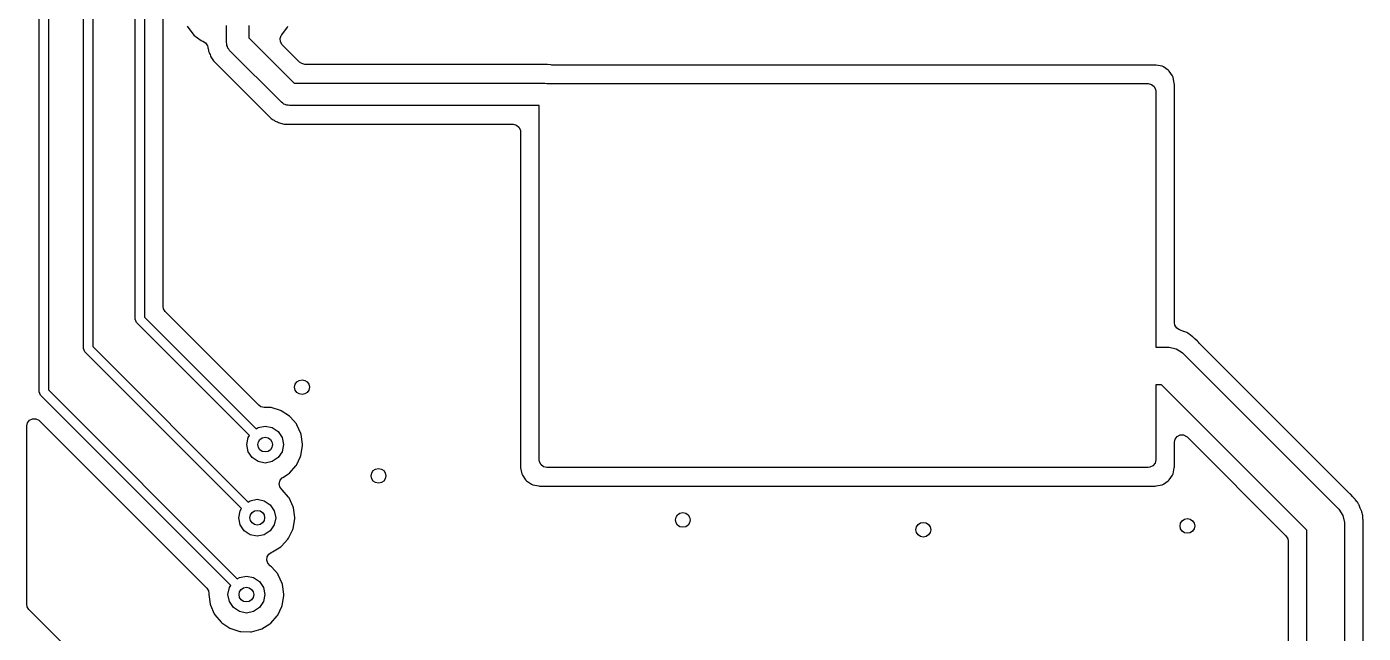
# Model space of a CAD drawing. Extents: x 0 to 4.25, y -4.33 to 0.
# Drawn here: x 1.201 to 1.914, y -1.256 to -0.932 of the extents above; entities that cross this region are included whole.
import ezdxf

# ---------------------------------------------------------------- set-up
doc = ezdxf.new("R2010")
doc.units = 0
doc.header["$MEASUREMENT"] = 0
doc.layers.add('BLACK', color=7, linetype='CONTINUOUS')

msp = doc.modelspace()

# ---------------------------------------------------------------- linework, layer by layer
at = {"layer": 'BLACK', "linetype": 'CONTINUOUS'}
for p, q in [((1.20774, -1.12693), (1.20774, -0.557795)), ((1.21274, -0.558831), (1.21274, -1.12589)), ((1.23136, -1.10378), (1.23136, -0.597431)), ((1.23636, -0.598467), (1.23636, -1.10274)), ((1.25892, -1.08811), (1.25892, -0.640157)), ((1.26392, -0.641193), (1.26392, -1.08707)), ((1.2739, -1.08128), (1.2739, -0.646984)), ((1.28676, -0.931779), (1.28704, -0.932291)), ((1.28704, -0.932291), (1.28988, -0.936138)), ((1.30765, -0.940496), (1.30765, -0.93148)), ((1.31965, -0.93148), (1.31965, -0.938011)), ((1.33725, -0.936362), (1.34026, -0.932291)), ((1.34026, -0.932291), (1.34053, -0.931779)), ((1.28988, -0.936138), (1.29029, -0.936548)), ((1.29029, -0.936548), (1.29413, -0.939389)), ((1.29413, -0.939389), (1.29465, -0.939661)), ((1.29465, -0.939661), (1.29508, -0.939812)), ((1.29508, -0.939812), (1.29658, -0.940761)), ((1.29658, -0.940761), (1.29753, -0.942269)), ((1.30785, -0.941259), (1.30765, -0.940496)), ((1.30785, -0.942049), (1.30785, -0.941259)), ((1.31965, -0.938011), (1.34381, -0.962173)), ((1.33633, -0.938454), (1.33692, -0.936773)), ((1.33653, -0.940223), (1.33633, -0.938454)), ((1.33748, -0.94173), (1.33653, -0.940223)), ((1.33692, -0.936773), (1.33725, -0.936362)), ((1.29753, -0.942269), (1.2977, -0.942961)), ((1.2977, -0.942961), (1.29776, -0.94332)), ((1.29776, -0.94332), (1.29796, -0.943938)), ((1.29796, -0.943938), (1.29811, -0.944549)), ((1.29811, -0.944549), (1.29821, -0.945191)), ((1.29821, -0.945191), (1.2984, -0.945771)), ((1.2984, -0.945771), (1.29869, -0.94635)), ((1.29869, -0.94635), (1.29893, -0.94693)), ((1.29893, -0.94693), (1.29913, -0.947548)), ((1.29913, -0.947548), (1.29941, -0.948091)), ((1.29941, -0.948091), (1.29979, -0.948617)), ((1.29979, -0.948617), (1.30012, -0.949152)), ((1.30825, -0.942733), (1.30785, -0.942049)), ((1.30845, -0.943496), (1.30825, -0.942733)), ((1.30901, -0.944055), (1.30845, -0.943496)), ((1.3094, -0.944739), (1.30901, -0.944055)), ((1.33708, -0.972416), (1.3094, -0.944739)), ((1.34677, -0.951021), (1.33748, -0.94173)), ((1.30012, -0.949152), (1.30042, -0.949731)), ((1.30042, -0.949731), (1.30077, -0.950224)), ((1.30077, -0.950224), (1.33159, -0.981045)), ((1.34786, -0.951797), (1.34677, -0.951021)), ((1.3496, -0.952193), (1.34786, -0.951797)), ((1.47875, -0.952193), (1.3496, -0.952193)), ((1.47906, -0.952217), (1.47875, -0.952193)), ((1.48075, -0.952486), (1.47906, -0.952217)), ((1.48138, -0.952535), (1.48075, -0.952486)), ((1.80345, -0.952536), (1.48138, -0.952535)), ((1.80383, -0.952573), (1.80345, -0.952536)), ((1.80708, -0.953219), (1.80383, -0.952573)), ((1.80778, -0.953509), (1.80708, -0.953219)), ((1.81037, -0.955239), (1.80778, -0.953509)), ((1.8109, -0.955774), (1.81037, -0.955239)), ((1.81263, -0.958364), (1.8109, -0.955774)), ((1.34381, -0.962173), (1.47765, -0.962173)), ((1.47765, -0.962173), (1.4787, -0.962457)), ((1.4787, -0.962457), (1.79969, -0.962457)), ((1.79969, -0.962457), (1.80142, -0.962853)), ((1.80142, -0.962853), (1.80281, -0.963963)), ((1.81292, -0.959063), (1.81263, -0.958364)), ((1.81357, -0.962311), (1.81292, -0.959063)), ((1.81361, -0.962693), (1.81357, -0.962311)), ((1.81361, -1.08993), (1.81361, -0.962693)), ((1.80281, -0.963963), (1.80358, -0.965567)), ((1.80358, -0.965567), (1.80369, -0.966457)), ((1.80369, -0.966457), (1.80368, -1.1031)), ((1.33776, -0.972811), (1.33708, -0.972416)), ((1.33832, -0.973369), (1.33776, -0.972811)), ((1.33909, -0.973574), (1.33832, -0.973369)), ((1.33977, -0.973969), (1.33909, -0.973574)), ((1.34056, -0.973969), (1.33977, -0.973969)), ((1.34132, -0.974173), (1.34056, -0.973969)), ((1.47461, -0.974173), (1.34132, -0.974173)), ((1.47461, -1.16321), (1.47461, -0.974173)), ((1.33159, -0.981045), (1.33209, -0.981403)), ((1.33209, -0.981403), (1.33267, -0.981698)), ((1.33267, -0.981698), (1.3332, -0.982026)), ((1.3332, -0.982026), (1.33373, -0.982408)), ((1.33373, -0.982408), (1.33427, -0.982685)), ((1.33427, -0.982685), (1.33489, -0.982886)), ((1.33489, -0.982886), (1.33547, -0.983126)), ((1.33547, -0.983126), (1.33605, -0.983421)), ((1.33605, -0.983421), (1.33663, -0.983609)), ((1.33663, -0.983609), (1.33727, -0.983711)), ((1.33727, -0.983711), (1.33788, -0.983858)), ((1.33788, -0.983858), (1.3385, -0.984058)), ((1.3385, -0.984058), (1.3391, -0.984154)), ((1.3391, -0.984154), (1.46069, -0.984154)), ((1.46069, -0.984154), (1.46242, -0.98455)), ((1.46242, -0.98455), (1.46381, -0.98566)), ((1.46381, -0.98566), (1.46458, -0.987264)), ((1.46458, -0.987264), (1.46469, -0.988154)), ((1.46469, -0.988154), (1.46469, -1.16698)), ((1.27412, -1.0826), (1.2739, -1.08128)), ((1.27507, -1.08411), (1.27412, -1.0826)), ((1.325, -1.13404), (1.27507, -1.08411)), ((1.25965, -1.08988), (1.25892, -1.08811)), ((1.31997, -1.1502), (1.25965, -1.08988)), ((1.26392, -1.08707), (1.32351, -1.14666)), ((1.81389, -1.0914), (1.81361, -1.08993)), ((1.81489, -1.09287), (1.81389, -1.0914)), ((1.81644, -1.09375), (1.81489, -1.09287)), ((1.81697, -1.09392), (1.81644, -1.09375)), ((1.81844, -1.09461), (1.81697, -1.09392)), ((1.81873, -1.09473), (1.81844, -1.09461)), ((1.82025, -1.0953), (1.81873, -1.09473)), ((1.82074, -1.09556), (1.82025, -1.0953)), ((1.82084, -1.09564), (1.82074, -1.09556)), ((1.82154, -1.09606), (1.82084, -1.09564)), ((1.82165, -1.09611), (1.82154, -1.09606)), ((1.82211, -1.09642), (1.82165, -1.09611)), ((1.82332, -1.09749), (1.82211, -1.09642)), ((1.82357, -1.09769), (1.82332, -1.09749)), ((1.82382, -1.09788), (1.82357, -1.09769)), ((1.82403, -1.09806), (1.82382, -1.09788)), ((1.8244, -1.09843), (1.82403, -1.09806)), ((1.82458, -1.0986), (1.8244, -1.09843)), ((1.23209, -1.10555), (1.23136, -1.10378)), ((1.31576, -1.18921), (1.23209, -1.10555)), ((1.23636, -1.10274), (1.31929, -1.18568)), ((1.80368, -1.1031), (1.81082, -1.1031)), ((1.81082, -1.1031), (1.81465, -1.10386)), ((1.81465, -1.10386), (1.81717, -1.10555)), ((1.81717, -1.10555), (1.81789, -1.10603)), ((1.82598, -1.09983), (1.82458, -1.0986)), ((1.82652, -1.10047), (1.82598, -1.09983)), ((1.82653, -1.10047), (1.82652, -1.10047)), ((1.82685, -1.10087), (1.82653, -1.10047)), ((1.90666, -1.18069), (1.82685, -1.10087)), ((1.81789, -1.10603), (1.9014, -1.18954)), ((1.20847, -1.1287), (1.20774, -1.12693)), ((1.21274, -1.12589), (1.31351, -1.22666)), ((1.80668, -1.1231), (1.80368, -1.1231)), ((1.80368, -1.1231), (1.80368, -1.16321)), ((1.88433, -1.20076), (1.80668, -1.1231)), ((1.30997, -1.2302), (1.20847, -1.1287)), ((1.32607, -1.1348), (1.325, -1.13404)), ((1.20261, -1.14198), (1.20422, -1.14121)), ((1.20422, -1.14121), (1.206, -1.14121)), ((1.206, -1.14121), (1.2076, -1.14198)), ((1.3278, -1.13521), (1.32607, -1.1348)), ((1.33103, -1.13523), (1.3278, -1.13521)), ((1.33157, -1.13531), (1.33103, -1.13523)), ((1.33648, -1.13678), (1.33157, -1.13531)), ((1.33698, -1.13701), (1.33648, -1.13678)), ((1.34128, -1.1398), (1.33698, -1.13701)), ((1.34169, -1.14016), (1.34128, -1.1398)), ((1.34504, -1.14404), (1.34169, -1.14016)), ((1.20111, -1.14511), (1.2015, -1.14337)), ((1.20111, -1.24019), (1.20111, -1.14511)), ((1.2015, -1.14337), (1.20261, -1.14198)), ((1.2076, -1.14198), (1.20793, -1.14228)), ((1.20793, -1.14228), (1.29719, -1.23154)), ((1.32351, -1.14666), (1.32458, -1.14595)), ((1.32458, -1.14595), (1.32835, -1.1452)), ((1.32835, -1.1452), (1.33211, -1.14595)), ((1.33211, -1.14595), (1.33531, -1.14808)), ((1.33531, -1.14808), (1.33744, -1.15127)), ((1.34533, -1.1445), (1.34504, -1.14404)), ((1.34745, -1.14916), (1.34533, -1.1445)), ((1.3185, -1.15504), (1.31925, -1.15127)), ((1.31925, -1.15881), (1.3185, -1.15504)), ((1.31925, -1.15127), (1.31997, -1.1502)), ((1.33744, -1.15127), (1.33819, -1.15504)), ((1.33819, -1.15504), (1.33744, -1.15881)), ((1.34761, -1.1497), (1.34745, -1.14916)), ((1.34835, -1.15489), (1.34761, -1.1497)), ((1.34834, -1.15568), (1.34837, -1.15537)), ((1.34837, -1.15519), (1.34835, -1.15489)), ((1.34837, -1.15537), (1.34837, -1.15519)), ((1.81361, -1.1538), (1.814, -1.15207)), ((1.81361, -1.16698), (1.81361, -1.1538)), ((1.814, -1.15207), (1.81511, -1.15068)), ((1.81511, -1.15068), (1.81672, -1.1499)), ((1.81672, -1.1499), (1.8185, -1.1499)), ((1.8185, -1.1499), (1.8201, -1.15068)), ((1.8201, -1.15068), (1.82043, -1.15097)), ((1.82043, -1.15097), (1.87318, -1.20372)), ((1.32139, -1.162), (1.31925, -1.15881)), ((1.32458, -1.16413), (1.32139, -1.162)), ((1.33531, -1.162), (1.33211, -1.16413)), ((1.33744, -1.15881), (1.33531, -1.162)), ((1.34507, -1.16599), (1.3473, -1.16138)), ((1.3473, -1.16138), (1.34747, -1.16085)), ((1.34747, -1.16085), (1.34834, -1.15568)), ((1.32835, -1.16488), (1.32458, -1.16413)), ((1.33211, -1.16413), (1.32835, -1.16488)), ((1.34133, -1.17024), (1.34476, -1.16645)), ((1.34476, -1.16645), (1.34507, -1.16599)), ((1.46469, -1.16698), (1.46472, -1.16736)), ((1.46472, -1.16736), (1.46537, -1.17061)), ((1.47471, -1.1641), (1.47461, -1.16321)), ((1.47548, -1.16571), (1.47471, -1.1641)), ((1.47687, -1.16682), (1.47548, -1.16571)), ((1.47861, -1.16721), (1.47687, -1.16682)), ((1.79968, -1.16721), (1.47861, -1.16721)), ((1.80058, -1.16711), (1.79968, -1.16721)), ((1.80218, -1.16634), (1.80058, -1.16711)), ((1.80329, -1.16495), (1.80218, -1.16634)), ((1.80368, -1.16321), (1.80329, -1.16495)), ((1.81292, -1.17061), (1.81357, -1.16736)), ((1.81357, -1.16736), (1.81361, -1.16698)), ((1.33585, -1.17576), (1.33633, -1.17404)), ((1.33617, -1.17751), (1.33585, -1.17576)), ((1.33633, -1.17404), (1.3375, -1.1727)), ((1.3375, -1.1727), (1.33776, -1.17252)), ((1.33776, -1.17252), (1.3409, -1.17059)), ((1.3409, -1.17059), (1.34133, -1.17024)), ((1.46537, -1.17061), (1.46566, -1.17131)), ((1.46566, -1.17131), (1.46739, -1.17389)), ((1.46739, -1.17389), (1.46792, -1.17443)), ((1.46792, -1.17443), (1.47051, -1.17616)), ((1.47051, -1.17616), (1.47121, -1.17645)), ((1.47121, -1.17645), (1.47446, -1.1771)), ((1.80383, -1.1771), (1.80708, -1.17645)), ((1.80708, -1.17645), (1.80778, -1.17616)), ((1.80778, -1.17616), (1.81037, -1.17443)), ((1.81037, -1.17443), (1.8109, -1.17389)), ((1.8109, -1.17389), (1.81263, -1.17131)), ((1.81263, -1.17131), (1.81292, -1.17061)), ((1.33722, -1.17895), (1.33617, -1.17751)), ((1.33748, -1.17918), (1.33722, -1.17895)), ((1.34082, -1.18305), (1.33748, -1.17918)), ((1.34112, -1.18352), (1.34082, -1.18305)), ((1.34324, -1.18818), (1.34112, -1.18352)), ((1.47446, -1.1771), (1.47484, -1.17713)), ((1.47484, -1.17713), (1.80345, -1.17713)), ((1.80345, -1.17713), (1.80383, -1.1771)), ((1.90732, -1.18122), (1.90666, -1.18069)), ((1.90737, -1.18125), (1.90732, -1.18122)), ((1.90778, -1.18161), (1.90737, -1.18125)), ((1.9089, -1.18291), (1.90778, -1.18161)), ((1.9091, -1.18313), (1.9089, -1.18291)), ((1.90945, -1.18348), (1.9091, -1.18313)), ((1.90965, -1.18371), (1.90945, -1.18348)), ((1.9099, -1.18405), (1.90965, -1.18371)), ((1.9101, -1.1843), (1.9099, -1.18405)), ((1.31429, -1.19406), (1.31504, -1.19029)), ((1.31504, -1.19029), (1.31576, -1.18921)), ((1.31929, -1.18568), (1.32037, -1.18496)), ((1.32037, -1.18496), (1.32413, -1.18421)), ((1.32413, -1.18421), (1.3279, -1.18496)), ((1.3279, -1.18496), (1.33109, -1.1871)), ((1.33109, -1.1871), (1.33323, -1.19029)), ((1.33323, -1.19029), (1.33398, -1.19406)), ((1.3434, -1.18871), (1.34324, -1.18818)), ((1.34414, -1.19391), (1.3434, -1.18871)), ((1.9014, -1.18954), (1.90357, -1.19279)), ((1.91115, -1.18553), (1.9101, -1.1843)), ((1.91145, -1.18599), (1.91115, -1.18553)), ((1.9115, -1.18611), (1.91145, -1.18599)), ((1.91191, -1.18681), (1.9115, -1.18611)), ((1.91199, -1.18691), (1.91191, -1.18681)), ((1.91225, -1.1874), (1.91199, -1.18691)), ((1.9128, -1.18892), (1.91225, -1.1874)), ((1.91292, -1.18922), (1.9128, -1.18892)), ((1.91359, -1.19069), (1.91292, -1.18922)), ((1.91374, -1.19123), (1.91359, -1.19069)), ((1.91376, -1.19135), (1.91374, -1.19123)), ((1.31504, -1.19782), (1.31429, -1.19406)), ((1.31717, -1.20101), (1.31504, -1.19782)), ((1.33323, -1.19782), (1.33109, -1.20101)), ((1.33398, -1.19406), (1.33323, -1.19782)), ((1.34326, -1.19987), (1.34413, -1.19469)), ((1.34413, -1.19469), (1.34416, -1.19439)), ((1.34416, -1.19421), (1.34414, -1.19391)), ((1.34416, -1.19439), (1.34416, -1.19421)), ((1.90357, -1.19279), (1.90433, -1.19661)), ((1.90433, -1.19661), (1.90433, -2.13857)), ((1.91396, -1.19214), (1.91376, -1.19135)), ((1.914, -1.19226), (1.91396, -1.19214)), ((1.91411, -1.1928), (1.914, -1.19226)), ((1.91421, -1.19442), (1.91411, -1.1928)), ((1.91425, -1.19473), (1.91421, -1.19442)), ((1.91429, -1.19504), (1.91425, -1.19473)), ((1.91431, -1.19532), (1.91429, -1.19504)), ((1.91431, -1.19585), (1.91431, -1.19532)), ((1.91432, -1.19609), (1.91431, -1.19585)), ((1.91443, -1.19795), (1.91432, -1.19609)), ((1.91437, -1.19879), (1.91443, -1.19795)), ((1.32037, -1.20315), (1.31717, -1.20101)), ((1.32413, -1.2039), (1.32037, -1.20315)), ((1.3279, -1.20315), (1.32413, -1.2039)), ((1.33109, -1.20101), (1.3279, -1.20315)), ((1.33711, -1.20926), (1.34055, -1.20546)), ((1.34055, -1.20546), (1.34086, -1.205)), ((1.34086, -1.205), (1.34309, -1.2004)), ((1.34309, -1.2004), (1.34326, -1.19987)), ((1.87318, -1.20372), (1.87413, -1.20523)), ((1.87413, -1.20523), (1.87435, -1.20655)), ((1.88433, -2.14272), (1.88433, -1.20076)), ((1.91431, -1.1993), (1.91437, -1.19879)), ((1.91431, -2.13278), (1.91431, -1.1993)), ((1.91437, -1.19879), (1.91437, -1.19879)), ((1.33041, -1.2134), (1.3316, -1.2126)), ((1.3316, -1.2126), (1.33233, -1.21229)), ((1.33233, -1.21229), (1.33669, -1.20961)), ((1.33669, -1.20961), (1.33711, -1.20926)), ((1.87435, -1.20655), (1.87435, -2.14003)), ((1.32921, -1.21666), (1.32944, -1.2149)), ((1.32978, -1.21835), (1.32921, -1.21666)), ((1.32944, -1.2149), (1.33041, -1.2134)), ((1.33102, -1.21963), (1.32978, -1.21835)), ((1.33128, -1.2198), (1.33102, -1.21963)), ((1.31351, -1.22666), (1.31458, -1.22595)), ((1.31458, -1.22595), (1.31835, -1.2252)), ((1.31835, -1.2252), (1.32211, -1.22595)), ((1.32211, -1.22595), (1.32531, -1.22808)), ((1.33169, -1.22016), (1.33128, -1.2198)), ((1.33504, -1.22404), (1.33169, -1.22016)), ((1.33533, -1.2245), (1.33504, -1.22404)), ((1.33745, -1.22916), (1.33533, -1.2245)), ((1.29719, -1.23154), (1.29814, -1.23304)), ((1.29814, -1.23304), (1.29837, -1.23441)), ((1.3085, -1.23504), (1.30925, -1.23127)), ((1.30925, -1.23127), (1.30997, -1.2302)), ((1.32531, -1.22808), (1.32744, -1.23127)), ((1.32744, -1.23127), (1.32819, -1.23504)), ((1.33761, -1.2297), (1.33745, -1.22916)), ((1.33835, -1.23489), (1.33761, -1.2297)), ((1.20133, -1.24151), (1.20111, -1.24019)), ((1.29837, -1.23441), (1.29836, -1.23507)), ((1.29836, -1.23507), (1.29902, -1.24015)), ((1.29902, -1.24015), (1.29917, -1.24068)), ((1.29917, -1.24068), (1.30123, -1.24537)), ((1.30925, -1.23881), (1.3085, -1.23504)), ((1.31139, -1.242), (1.30925, -1.23881)), ((1.32744, -1.23881), (1.32531, -1.242)), ((1.32819, -1.23504), (1.32744, -1.23881)), ((1.3373, -1.24138), (1.33747, -1.24085)), ((1.33747, -1.24085), (1.33834, -1.23568)), ((1.33834, -1.23568), (1.33837, -1.23537)), ((1.33837, -1.23519), (1.33835, -1.23489)), ((1.33837, -1.23537), (1.33837, -1.23519)), ((1.20228, -1.24302), (1.20133, -1.24151)), ((1.41935, -1.46009), (1.20228, -1.24302)), ((1.30123, -1.24537), (1.30152, -1.24584)), ((1.30152, -1.24584), (1.30482, -1.24975)), ((1.31458, -1.24413), (1.31139, -1.242)), ((1.31835, -1.24488), (1.31458, -1.24413)), ((1.32211, -1.24413), (1.31835, -1.24488)), ((1.32531, -1.242), (1.32211, -1.24413)), ((1.33133, -1.25024), (1.33476, -1.24645)), ((1.33476, -1.24645), (1.33507, -1.24599)), ((1.33507, -1.24599), (1.3373, -1.24138)), ((1.30482, -1.24975), (1.30523, -1.25012)), ((1.30523, -1.25012), (1.30949, -1.25296)), ((1.30949, -1.25296), (1.30999, -1.2532)), ((1.30999, -1.2532), (1.31488, -1.25473)), ((1.31488, -1.25473), (1.31542, -1.25481)), ((1.31542, -1.25481), (1.32054, -1.25491)), ((1.32054, -1.25491), (1.32109, -1.25484)), ((1.32109, -1.25484), (1.32603, -1.25349)), ((1.32603, -1.25349), (1.32654, -1.25327)), ((1.32654, -1.25327), (1.3309, -1.25059)), ((1.3309, -1.25059), (1.33133, -1.25024))]:
    msp.add_line(p, q, dxfattribs=at)
at = {"layer": 'BLACK'}
for centre in [(1.34803, -1.12441), (1.32835, -1.15504), (1.38886, -1.17169), (1.32413, -1.19406), (1.55126, -1.1952), (1.67965, -1.20047), (1.82059, -1.19843), (1.31835, -1.23504)]:
    msp.add_circle(centre, 0.003937, dxfattribs=at)

doc.saveas('drawing.dxf')
